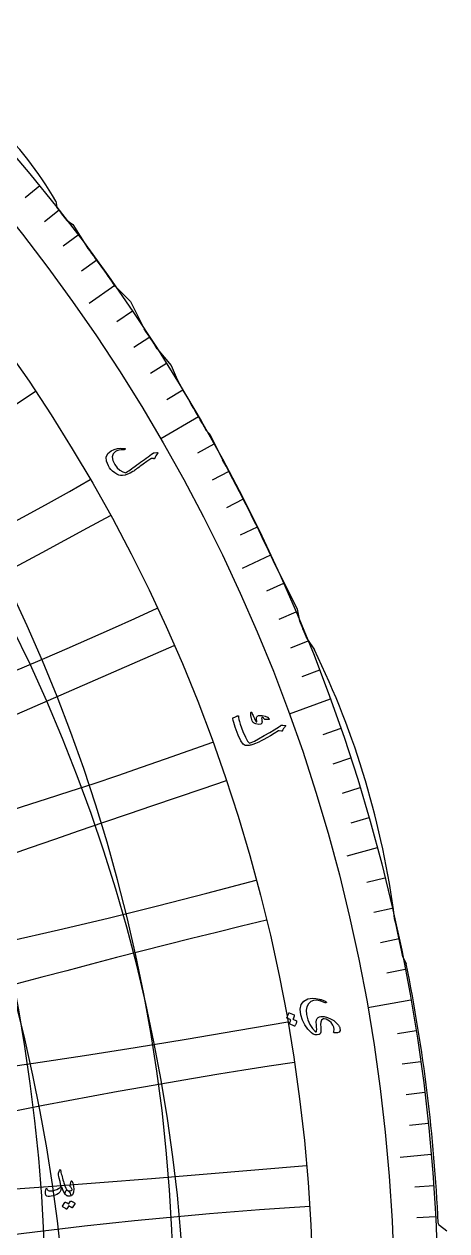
# Model space of a CAD drawing. Header units: millimetres. Extents: x -93 to 93, y -93 to 102.
# Drawn here: x 71.1 to 93, y 4.1 to 66.6 of the extents above; entities that cross this region are included whole.
import ezdxf

# ---------------------------------------------------------------- set-up
doc = ezdxf.new("R2010")
doc.units = ezdxf.units.MM
for name, color, linetype in [('CUT_OUTER', 1, 'Continuous'), ('ENGRAVE', 7, 'Continuous'), ('ENGRAVE_FINE', 8, 'Continuous'), ('TEXT', 5, 'Continuous')]:
    doc.layers.add(name, color=color, linetype=linetype)

msp = doc.modelspace()

# ---------------------------------------------------------------- linework, layer by layer
at = {"layer": 'CUT_OUTER'}
for points in [[(72.715, 57.4249), (72.7158, 57.4212), (72.7683, 57.1046)], [(73.2975, 56.4243), (73.5965, 56.2107), (73.5993, 56.2084), (73.6014, 56.2054), (74.2634, 55.1468), (74.2967, 55.1022)], [(75.8018, 53.0118), (76.5835, 52.2302), (76.5861, 52.2272), (76.5881, 52.2238), (77.2945, 50.811)], [(77.9635, 49.7781), (78.685, 48.9117), (78.6869, 48.9093), (78.6883, 48.9066)], [(80.5185, 45.5301), (80.6756, 45.3732), (80.6783, 45.3702), (80.6803, 45.3667), (81.3506, 44.026)], [(84.0327, 38.6613), (85.2114, 36.3037), (85.2127, 36.3006), (85.2135, 36.2974), (85.333, 35.6994)], [(85.7145, 34.7739), (86.0962, 34.2018), (86.0979, 34.199)], [(90.2466, 20.2925), (90.2524, 20.2669)], [(90.6695, 18.3088), (90.8518, 17.9446), (90.8533, 17.9412)], [(92.5666, 4.4073), (92.952, 4.1186), (92.9549, 4.1162)]]:
    msp.add_lwpolyline(points, dxfattribs=at)
for centre, radius, start, end in [((57.0371, 48.4406), 18.0697, 29.814837, 46.350862), ((21.4231, 16.6221), 65.3848, 37.498263, 38.253571), ((1.576, 1.1539), 90.5468, 34.940099, 36.570084), ((11.964, 7.7598), 78.2399, 32.482676, 33.383929), ((89.5689, 53.3159), 11.7401, 202.059738, 212.16005), ((2.4426, 1.4236), 89.6729, 29.462889, 30.597021), ((0.4816, 0.2428), 91.9606, 24.693941, 28.431487), ((20.4341, 8.407), 70.4041, 21.993958, 22.80862), ((45.9461, 14.6487), 44.6586, 7.260318, 25.961953), ((3.9963, 0.8717), 88.4098, 11.375054, 12.672515), ((4.7189, 0.5172), 87.8791, 2.606833, 11.435984), ((92.6565, 4.5273), 0.15, 185.046358, 233.168479)]:
    msp.add_arc(centre, radius, start, end, dxfattribs=at)
at = {"layer": 'ENGRAVE'}
for points in [[(75.7716, 53.0558), (74.4456, 52.1273)], [(80.1073, 46.25), (78.1447, 45.1169)], [(83.8335, 39.0922), (82.3664, 38.4081)], [(-78.8401, -34.4171), (78.8401, 34.4171)], [(86.9216, 31.6369), (84.792, 30.8618)], [(89.3481, 23.9408), (87.7845, 23.5218)], [(91.0947, 16.0625), (88.8629, 15.6689)], [(92.148, 8.0619), (90.5354, 7.9208)]]:
    msp.add_lwpolyline(points, dxfattribs=at)
for radius in [92.5, 90.2338, 86.025, 86.025]:
    msp.add_circle((0, 0), radius, dxfattribs=at)
for centre, radius, start, end in [((-15.1685, 0), 87.3521, 280, 80), ((0, 172.05), 148.9997, 240, 300), ((0, 251.5203), 236.3517, 250, 290), ((0, 495.3982), 487.872, 260, 280)]:
    msp.add_arc(centre, radius, start, end, dxfattribs=at)
at = {"layer": 'ENGRAVE_FINE'}
for points in [[(71.886, 58.2121), (71.1312, 57.6009)], [(72.891, 56.9487), (72.1256, 56.3507)], [(73.8738, 55.6679), (73.0981, 55.0834)], [(74.8341, 54.3701), (74.0483, 53.7992)], [(76.686, 51.7253), (75.8808, 51.1822)], [(77.577, 50.3791), (76.7625, 49.8501)], [(78.4444, 49.0175), (77.6208, 48.5028)], [(79.288, 47.641), (78.4555, 47.1408)], [(80.9023, 44.8449), (80.0528, 44.374)], [(81.6727, 43.4261), (80.8151, 42.9701)], [(82.4181, 41.9941), (81.5527, 41.5532)], [(83.1384, 40.5493), (82.2655, 40.1236)], [(84.503, 37.6231), (83.6157, 37.2281)], [(85.1467, 36.1426), (84.2527, 35.7631)], [(-78.8401, -34.4171), (78.8401, 34.4171)], [(85.7645, 34.6511), (84.864, 34.2873)], [(86.3562, 33.149), (85.4494, 32.801)], [(87.4605, 30.1151), (86.5421, 29.7988)], [(87.9727, 28.5841), (87.049, 28.2839)], [(88.4582, 27.0444), (87.5294, 26.7604)], [(88.9167, 25.4965), (87.9831, 25.2287)], [(89.7524, 22.3778), (88.81, 22.1428)], [(90.1292, 20.808), (89.1829, 20.5895)], [(90.4787, 19.2318), (89.5286, 19.0299)], [(90.8005, 17.6498), (89.8471, 17.4645)], [(91.3612, 14.4702), (90.4019, 14.3183)], [(91.5998, 12.8735), (90.638, 12.7383)], [(91.8105, 11.2729), (90.8465, 11.1545)], [(91.9933, 9.6689), (91.0273, 9.5674)], [(92.2747, 6.4525), (91.3058, 6.3847)], [(92.3732, 4.8411), (91.4033, 4.7902)]]:
    msp.add_lwpolyline(points, dxfattribs=at)
for centre, radius, start, end in [((-7.5262, 0), 86.3536, 275, 85), ((-6.8976, -3.0111), 86.3536, 298.583333, 108.583334), ((-13.9016, -6.0687), 87.3521, 303.583333, 103.583333), ((-198.2001, 454.0221), 487.872, 283.583333, 303.583333), ((-394.8919, 904.5889), 983.2702, 288.5833333, 298.5833333), ((0, 203.5525), 184.4812, 245, 295), ((394.8919, -904.5889), 983.2702, 108.5833333, 118.5833333), ((0, 332.3751), 321.0497, 255, 285), ((198.2001, -454.0221), 487.872, 103.583333, 123.583333), ((132.9774, -304.6148), 321.0497, 98.583333, 128.583333), ((0, 987.0262), 983.2702, 265, 275), ((100.6288, -230.5131), 236.3517, 93.583333, 133.583333)]:
    msp.add_arc(centre, radius, start, end, dxfattribs=at)
at = {"layer": 'TEXT'}
for points in [[(77.9529, 44.4102), (77.964, 44.4101), (77.9735, 44.4073), (77.9814, 44.4017), (77.9877, 44.3933), (77.9913, 44.3834), (77.9911, 44.3732), (77.987, 44.3625), (77.979, 44.3516), (77.9312, 44.2902), (77.8929, 44.232), (77.8641, 44.1769), (77.8447, 44.1249), (77.8366, 44.1082), (77.8228, 44.0969), (77.8032, 44.091), (77.7777, 44.0906), (77.7646, 44.092), (77.7519, 44.0933), (77.7398, 44.0944), (77.7282, 44.0954), (77.7173, 44.0963), (77.7073, 44.0973), (77.6982, 44.0983), (77.6899, 44.0993), (77.6753, 44.1006), (77.6597, 44.0986), (77.6433, 44.0934), (77.626, 44.085), (77.5808, 44.055), (77.5319, 44.0215), (77.4794, 43.9846), (77.4231, 43.9442), (77.3631, 43.9006), (77.2992, 43.8539), (77.2315, 43.8041), (77.1598, 43.7512), (77.089, 43.6973), (77.022, 43.6472), (76.959, 43.601), (76.8999, 43.5585), (76.8446, 43.5197), (76.7931, 43.4841), (76.7453, 43.4517), (76.7014, 43.4227), (76.5679, 43.3424), (76.4333, 43.2808), (76.2977, 43.2379), (76.1609, 43.2135), (76.0718, 43.2146), (75.9756, 43.2399), (75.8724, 43.2892), (75.7622, 43.3626), (75.6558, 43.4494), (75.5657, 43.5364), (75.492, 43.6239), (75.4346, 43.7117), (75.3341, 43.9569), (75.3254, 44.1697), (75.4087, 44.3503), (75.5843, 44.4989), (75.7369, 44.5729), (75.902, 44.6186), (76.0796, 44.636), (76.2697, 44.6249), (76.2817, 44.6226), (76.2909, 44.6181), (76.2972, 44.6116), (76.3007, 44.6029), (76.3024, 44.5925), (76.302, 44.5836), (76.2993, 44.5761), (76.2945, 44.5701), (76.2861, 44.563), (76.277, 44.5581), (76.267, 44.5554), (76.2561, 44.555), (76.0989, 44.5465), (75.9709, 44.5291), (75.8721, 44.5027), (75.8026, 44.4676), (75.6846, 44.3379), (75.6405, 44.1817), (75.6702, 43.9989), (75.7734, 43.7892), (75.8983, 43.6185), (76.0332, 43.4898), (76.1785, 43.4032), (76.3343, 43.3586), (76.3807, 43.3877), (76.4342, 43.423), (76.4948, 43.4643), (76.5626, 43.5117), (76.6376, 43.5655), (76.7198, 43.6259), (76.8093, 43.693), (76.906, 43.7667), (77.0065, 43.8415), (77.1056, 43.9148), (77.2034, 43.9864), (77.2998, 44.0564), (77.3951, 44.1246), (77.4892, 44.1909), (77.5822, 44.2551), (77.674, 44.3173), (77.7602, 44.3812), (77.7711, 44.3867), (77.7818, 44.3908), (77.7925, 44.3934), (77.8031, 44.3946)], [(84.5946, 30.2332), (84.569, 30.205), (84.5454, 30.1766), (84.5236, 30.148), (84.5038, 30.1193), (84.486, 30.0903), (84.4702, 30.0608), (84.4565, 30.0307), (84.4449, 30.0001), (84.4368, 29.987), (84.4248, 29.9794), (84.4088, 29.9771), (84.3888, 29.9801), (84.281, 30.0027), (84.2695, 30.0045), (84.2601, 30.0054), (84.2526, 30.0053), (84.2472, 30.0042), (84.0253, 29.8698), (83.8242, 29.7501), (83.6438, 29.6452), (83.4841, 29.555), (83.3453, 29.4795), (83.2276, 29.4192), (83.131, 29.3738), (83.0555, 29.3433), (82.9107, 29.2922), (82.8639, 29.2786), (82.8162, 29.2671), (82.7674, 29.2577), (82.7178, 29.2505), (82.667, 29.2456), (82.6152, 29.2432), (82.5623, 29.2433), (82.5083, 29.2459), (82.407, 29.3096), (82.2901, 29.4873), (82.1569, 29.7789), (82.0062, 30.184), (81.9639, 30.3123), (81.9278, 30.4321), (81.8981, 30.5435), (81.8746, 30.6465), (81.8752, 30.6569), (81.8785, 30.6654), (81.8845, 30.672), (81.8934, 30.6768), (81.9373, 30.6963), (81.9775, 30.7137), (82.0137, 30.7291), (82.0462, 30.7424), (82.0752, 30.7538), (82.101, 30.7634), (82.1238, 30.7712), (82.1435, 30.7772), (82.1548, 30.78), (82.1623, 30.7784), (82.166, 30.7725), (82.1659, 30.7622), (82.1707, 30.686), (82.1884, 30.5922), (82.2188, 30.4806), (82.2618, 30.3513), (82.402, 29.9692), (82.5285, 29.6764), (82.6423, 29.473), (82.744, 29.3593), (82.8338, 29.3914), (82.9907, 29.4676), (83.2145, 29.5882), (83.5051, 29.7533), (83.795, 29.9216), (84.0137, 30.0501), (84.1615, 30.1387), (84.2384, 30.1871), (84.2592, 30.2011), (84.2786, 30.2142), (84.2967, 30.2265), (84.3134, 30.2378), (84.3287, 30.2481), (84.3422, 30.2574), (84.354, 30.2656), (84.3641, 30.2729), (84.3867, 30.2869), (84.4098, 30.2961), (84.4335, 30.3003), (84.4577, 30.2997), (84.5902, 30.2826), (84.5995, 30.2806), (84.6063, 30.2773), (84.6106, 30.2727), (84.6125, 30.2668), (84.6112, 30.2583), (84.6078, 30.2498), (84.6022, 30.2415), (84.5946, 30.2332)], [(83.7639, 30.6143), (83.7652, 30.6085), (83.7648, 30.6028), (83.7626, 30.5974), (83.7587, 30.5921), (83.7545, 30.5893), (83.7497, 30.5871), (83.7442, 30.5856), (83.7381, 30.5846), (83.5593, 30.5901), (83.5406, 30.592), (83.5256, 30.5955), (83.5141, 30.6008), (83.5061, 30.6078), (83.4819, 30.6413), (83.4564, 30.668), (83.4297, 30.6879), (83.4017, 30.701), (83.3896, 30.7012), (83.3802, 30.6914), (83.3737, 30.6717), (83.37, 30.6421), (83.3704, 30.6234), (83.3714, 30.6043), (83.3729, 30.5848), (83.375, 30.5648), (83.3778, 30.5442), (83.3812, 30.5229), (83.3853, 30.5007), (83.3902, 30.4777), (83.3866, 30.391), (83.3316, 30.3437), (83.2251, 30.3355), (83.0673, 30.3664), (83.0171, 30.3845), (82.9756, 30.405), (82.9429, 30.4277), (82.9188, 30.4528), (82.9, 30.4832), (82.8805, 30.5276), (82.8604, 30.586), (82.8397, 30.6584), (82.8299, 30.6956), (82.8218, 30.7315), (82.8155, 30.7658), (82.811, 30.7988), (82.8077, 30.8301), (82.8051, 30.8595), (82.8032, 30.8872), (82.8019, 30.9129), (82.8045, 30.9301), (82.8097, 30.9436), (82.8175, 30.9534), (82.8279, 30.9596), (82.8402, 30.9621), (82.8505, 30.9597), (82.8589, 30.9523), (82.8654, 30.94), (82.8835, 30.8999), (82.9033, 30.8541), (82.9247, 30.8026), (82.9478, 30.7454), (82.9908, 30.6387), (83.0283, 30.5568), (83.0603, 30.4998), (83.087, 30.4676), (83.0922, 30.4641), (83.0978, 30.4632), (83.1036, 30.4649), (83.1097, 30.4692), (83.113, 30.4734), (83.1151, 30.4796), (83.116, 30.4879), (83.1157, 30.4983), (83.1048, 30.5917), (83.1018, 30.6314), (83.1038, 30.667), (83.1105, 30.6985), (83.1221, 30.7259), (83.1381, 30.7514), (83.1575, 30.7701), (83.1802, 30.7821), (83.2062, 30.7873), (83.3923, 30.7945), (83.5473, 30.7681), (83.6712, 30.708), (83.7639, 30.6143)], [(87.099, 14.4352), (87.1157, 14.5412), (87.0983, 14.6535), (87.0467, 14.7719), (86.9609, 14.8964), (86.8863, 14.9719), (86.8026, 15.0309), (86.7098, 15.0734), (86.6078, 15.0996), (86.5882, 15.1005), (86.5684, 15.0975), (86.5486, 15.0905), (86.5286, 15.0795), (86.4712, 15.0191), (86.4356, 14.9285), (86.4218, 14.8076), (86.4297, 14.6565), (86.4387, 14.5077), (86.4281, 14.3967), (86.3979, 14.3237), (86.3484, 14.2886), (86.236, 14.2671), (86.1319, 14.2725), (86.036, 14.3048), (85.9484, 14.364), (85.753, 14.5652), (85.596, 14.7874), (85.477, 15.0309), (85.3959, 15.2961), (85.3632, 15.5955), (85.4126, 15.8334), (85.5447, 16.01), (85.7597, 16.1253), (85.8844, 16.1531), (86.024, 16.1607), (86.1786, 16.1481), (86.3482, 16.115), (86.3961, 16.1013), (86.4426, 16.0868), (86.4877, 16.0714), (86.5314, 16.0551), (86.5738, 16.0378), (86.6153, 16.0192), (86.6558, 15.9995), (86.6953, 15.9786), (86.7123, 15.9665), (86.7204, 15.9544), (86.7199, 15.9424), (86.7106, 15.9303), (86.6977, 15.9221), (86.6841, 15.9182), (86.6697, 15.9186), (86.6545, 15.9232), (86.427, 16.0123), (86.229, 16.053), (86.0607, 16.0459), (85.9219, 15.9911), (85.7868, 15.8731), (85.704, 15.7217), (85.6733, 15.5367), (85.6943, 15.318), (85.7655, 15.0456), (85.8661, 14.8065), (85.9965, 14.6004), (86.157, 14.4273), (86.1697, 14.4174), (86.1813, 14.4148), (86.1916, 14.4194), (86.2007, 14.4314), (86.2139, 14.4761), (86.2188, 14.5505), (86.2155, 14.6548), (86.2037, 14.7888), (86.1971, 14.9262), (86.2105, 15.0343), (86.2441, 15.1131), (86.2978, 15.1628), (86.3658, 15.1933), (86.4395, 15.2115), (86.5191, 15.2171), (86.6044, 15.2103), (86.7767, 15.1695), (86.941, 15.0995), (87.097, 15.0002), (87.2449, 14.8715), (87.2806, 14.8366), (87.3122, 14.8022), (87.3398, 14.7683), (87.3634, 14.7349), (87.383, 14.7022), (87.3988, 14.6704), (87.4109, 14.6396), (87.4193, 14.6098), (87.428, 14.4893), (87.3885, 14.408), (87.3007, 14.366), (87.1649, 14.3632), (87.1268, 14.3716), (87.1031, 14.3864), (87.0938, 14.4076), (87.099, 14.4352)], [(85.1703, 14.9897), (85.1748, 14.9866), (85.1781, 14.9817), (85.18, 14.975), (85.1807, 14.9665), (85.1746, 14.9346), (85.1671, 14.9035), (85.1583, 14.8732), (85.1482, 14.8436), (85.1365, 14.8145), (85.1233, 14.7857), (85.1083, 14.7573), (85.0917, 14.7291), (85.0862, 14.7233), (85.0798, 14.72), (85.0726, 14.7194), (85.0645, 14.7213), (84.8046, 14.8257), (84.8008, 14.8291), (84.7998, 14.835), (84.8016, 14.8432), (84.806, 14.854), (84.8106, 14.8616), (84.8165, 14.8737), (84.8238, 14.8903), (84.8325, 14.9115), (84.8428, 14.9375), (84.8547, 14.9684), (84.8684, 15.0043), (84.8837, 15.0452), (84.6813, 15.1276), (84.6747, 15.1319), (84.6722, 15.1384), (84.6736, 15.1472), (84.679, 15.1583), (84.6836, 15.1679), (84.6905, 15.1829), (84.6995, 15.2034), (84.7108, 15.2294), (84.7241, 15.2612), (84.7396, 15.2992), (84.757, 15.3435), (84.7765, 15.394), (84.7803, 15.3996), (84.7846, 15.4025), (84.7893, 15.4027), (84.7945, 15.4004), (85.0463, 15.2928), (85.0509, 15.2898), (85.0541, 15.2849), (85.0561, 15.2782), (85.0569, 15.2697), (85.053, 15.2428), (85.0477, 15.2165), (85.0409, 15.1907), (85.0326, 15.1653), (85.023, 15.1406), (85.0122, 15.1164), (85.0004, 15.0929), (84.9875, 15.0699)], [(72.9681, 7.2157), (72.9841, 7.1429), (73.0014, 7.0689), (73.0201, 6.9937), (73.0403, 6.9173), (73.0618, 6.8394), (73.0847, 6.7595), (73.1089, 6.6777), (73.1346, 6.5941), (73.1865, 6.4435), (73.2338, 6.3304), (73.2767, 6.2548), (73.315, 6.2167), (73.3485, 6.1939), (73.3823, 6.1618), (73.4164, 6.1204), (73.451, 6.0696), (73.4836, 6.0066), (73.4926, 5.9593), (73.478, 5.9275), (73.4399, 5.9114), (73.3165, 5.9239), (73.2075, 6.0058), (73.1126, 6.157), (73.0319, 6.3776), (73.0302, 6.3812), (73.0278, 6.3838), (73.0246, 6.3854), (73.0208, 6.3859), (73.0181, 6.3854), (73.0153, 6.3838), (73.0125, 6.3812), (73.0097, 6.3776), (73.0019, 6.3419), (72.9924, 6.3041), (72.9811, 6.2642), (72.9681, 6.2222), (72.9539, 6.1825), (72.939, 6.1494), (72.9234, 6.1228), (72.9071, 6.1029), (72.8484, 6.0517), (72.7752, 6.0064), (72.6875, 5.9671), (72.5852, 5.9336), (72.4811, 5.9088), (72.3909, 5.8982), (72.3146, 5.9019), (72.2522, 5.9197), (72.1987, 5.9645), (72.1745, 6.0432), (72.1793, 6.1559), (72.2133, 6.3027), (72.2166, 6.3075), (72.2209, 6.311), (72.2263, 6.3131), (72.2327, 6.3138), (72.2404, 6.3129), (72.2466, 6.3103), (72.2515, 6.306), (72.2549, 6.2999), (72.2681, 6.2692), (72.2827, 6.2437), (72.2986, 6.2234), (72.316, 6.2083), (72.3701, 6.1882), (72.4436, 6.1834), (72.5366, 6.1938), (72.649, 6.2194), (72.7688, 6.2579), (72.862, 6.3013), (72.9284, 6.3495), (72.9681, 6.4026), (72.9747, 6.4563), (72.9639, 6.5483), (72.9358, 6.6783), (72.8904, 6.8466), (72.8686, 6.9352), (72.8557, 7.0068), (72.8519, 7.0615), (72.8571, 7.0991), (72.9098, 7.249), (72.9156, 7.2647), (72.9216, 7.276), (72.928, 7.2828), (72.9348, 7.285), (72.9431, 7.2807), (72.9515, 7.2677), (72.9598, 7.246), (72.9681, 7.2157)], [(73.5287, 6.3193), (73.5124, 6.3466), (73.4967, 6.37), (73.4818, 6.3896), (73.4676, 6.4054), (73.4574, 6.4189), (73.4517, 6.4345), (73.4504, 6.4522), (73.4537, 6.472), (73.512, 6.6829), (73.5202, 6.7012), (73.5307, 6.7064), (73.5437, 6.6985), (73.5592, 6.6773), (73.5824, 6.6324), (73.6022, 6.5781), (73.6185, 6.5144), (73.6313, 6.4414), (73.6388, 6.3714), (73.6417, 6.3027), (73.6402, 6.2354), (73.6341, 6.1695), (73.6242, 6.1121), (73.6112, 6.0619), (73.5951, 6.0191), (73.5758, 5.9836), (73.5521, 5.9572), (73.5196, 5.9364), (73.4785, 5.9211), (73.4288, 5.9114), (73.3778, 5.9095), (73.3302, 5.9176), (73.2862, 5.9359), (73.2456, 5.9641), (73.2142, 6), (73.1977, 6.0411), (73.1962, 6.0874), (73.2095, 6.139), (73.2309, 6.1811), (73.256, 6.2076), (73.285, 6.2186), (73.3178, 6.2139), (73.3934, 6.1957), (73.4593, 6.1938), (73.5155, 6.2082), (73.562, 6.2389), (73.563, 6.247), (73.5578, 6.2631), (73.5463, 6.2872), (73.5287, 6.3193)], [(73.4787, 5.6533), (73.4822, 5.6568), (73.487, 5.6589), (73.4933, 5.6596), (73.5009, 5.6589), (73.5282, 5.6486), (73.5547, 5.6374), (73.5803, 5.6251), (73.605, 5.6117), (73.629, 5.5971), (73.6525, 5.5812), (73.6755, 5.5638), (73.6979, 5.5451), (73.7023, 5.5394), (73.7042, 5.5333), (73.7037, 5.5269), (73.7007, 5.5201), (73.5675, 5.3092), (73.5639, 5.3065), (73.5585, 5.3065), (73.5514, 5.3092), (73.5425, 5.3148), (73.5365, 5.3199), (73.5266, 5.3269), (73.5129, 5.3358), (73.4954, 5.3467), (73.4739, 5.3596), (73.4482, 5.3748), (73.4184, 5.3922), (73.3844, 5.4119), (73.2789, 5.2482), (73.2741, 5.2431), (73.2678, 5.2419), (73.2602, 5.2445), (73.2512, 5.251), (73.2434, 5.2565), (73.231, 5.2648), (73.2142, 5.2759), (73.1929, 5.2898), (73.1667, 5.3065), (73.1353, 5.3259), (73.0987, 5.3481), (73.0569, 5.3731), (73.0526, 5.3772), (73.0507, 5.3814), (73.0512, 5.3855), (73.0541, 5.3897), (73.1901, 5.5923), (73.1936, 5.5957), (73.1984, 5.5978), (73.2047, 5.5985), (73.2123, 5.5978), (73.2355, 5.5903), (73.2581, 5.5815), (73.2799, 5.5715), (73.3011, 5.5604), (73.3216, 5.5481), (73.3413, 5.535), (73.3604, 5.5211), (73.3788, 5.5063)]]:
    msp.add_lwpolyline(points, close=True, dxfattribs=at)

doc.saveas('drawing.dxf')
